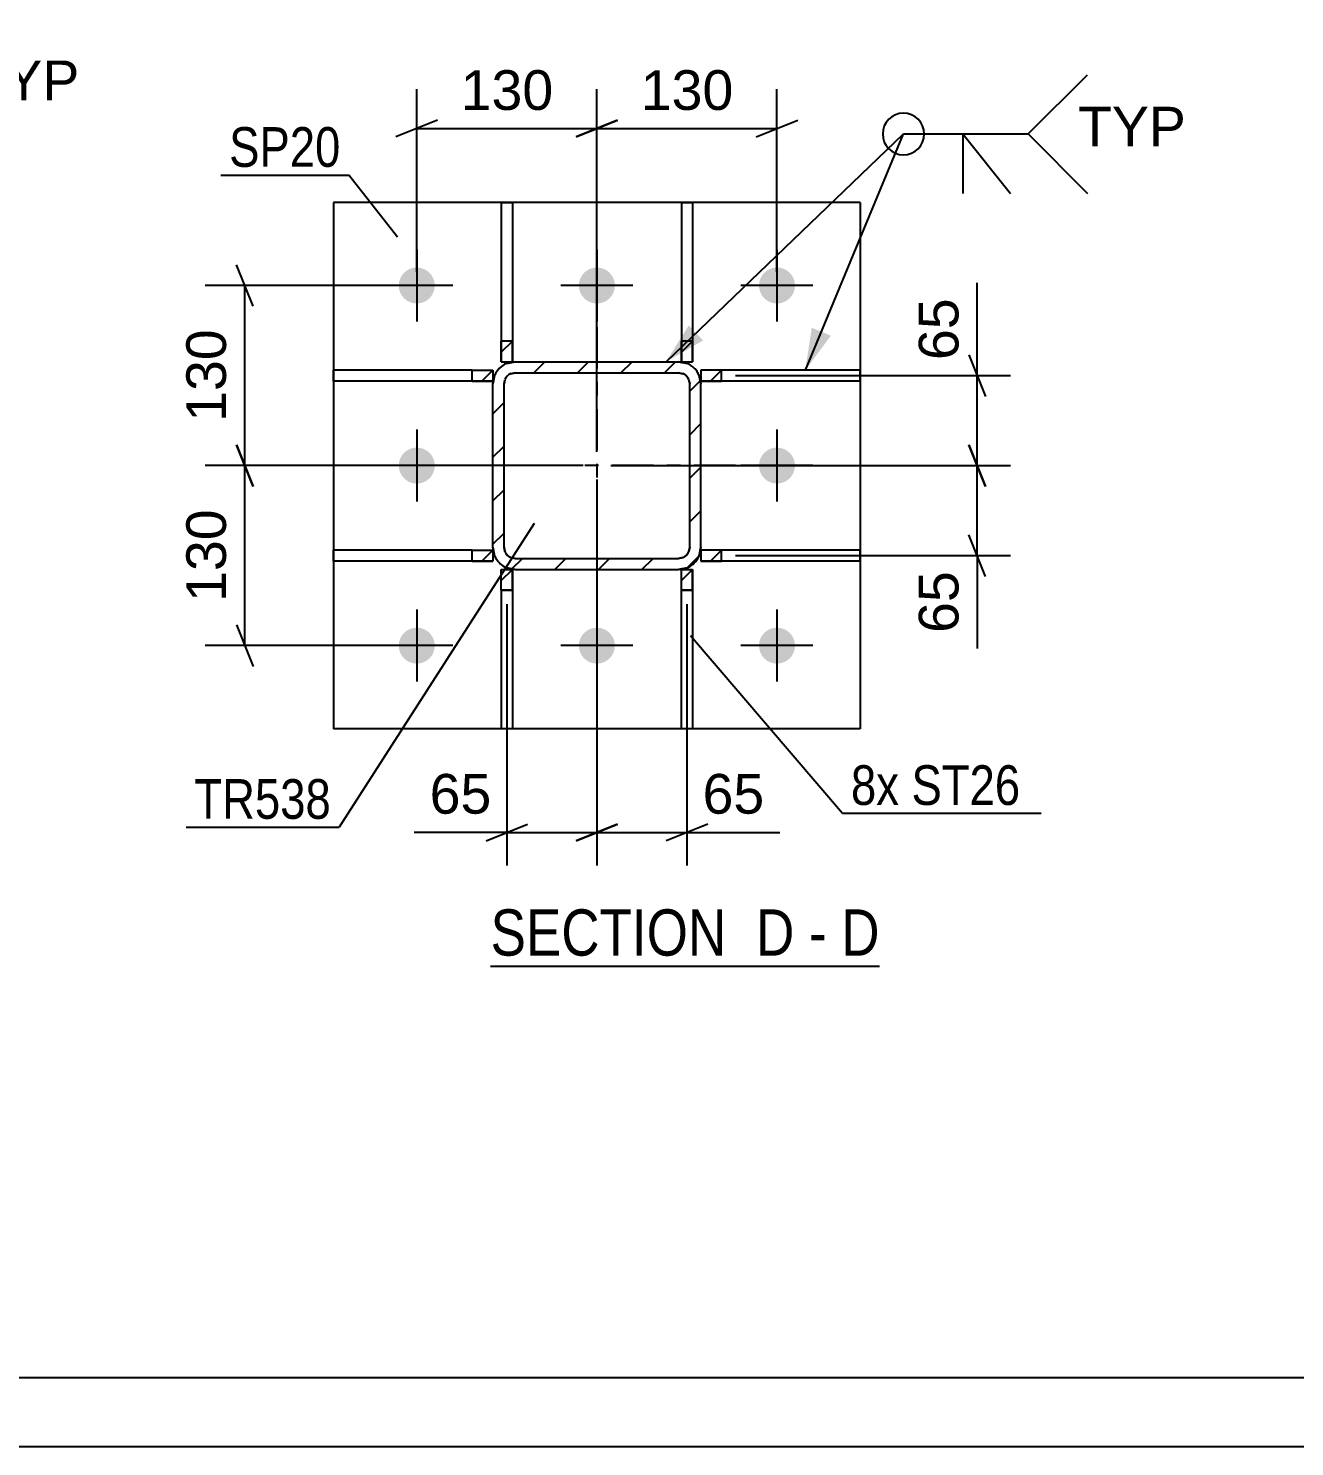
# Model space of a CAD drawing. Header units: millimetres. Extents: x -147 to 694, y -404 to 190.
# Drawn here: x -49.3 to 42.1, y -403.5 to -301.1 of the extents above; entities that cross this region are included whole.
import ezdxf

# ---------------------------------------------------------------- set-up
doc = ezdxf.new("R2010")
doc.units = ezdxf.units.MM
doc.linetypes.add('DXK_LINE_DOT2', pattern=[3.9198, 1.9599, -1.9599])
doc.linetypes.add('DXK_LINE_DOT3', pattern=[5.9187, 2.979, -0.9799, 0.9799, -0.9799])
doc.styles.add('Arial', font='ARIAL.TTF', dxfattribs={"height": 0.2})
doc.styles.add('Arial Narrow', font='ARIALN.TTF', dxfattribs={"height": 0.2})

# ---------------------------------------------------------------- blocks, each defined once
blk = doc.blocks.new('Unknown-318897192-1115')
at = {"color": 5, "linetype": 'Continuous'}
for p, q in [((-142.26, -398.51), (688.74, -398.51)), ((-147.26, -403.51), (693.74, -403.51))]:
    blk.add_line(p, q, dxfattribs=at)
blk = doc.blocks.new('Unknown-318897192-13 - 6614')
at = {"color": 6, "linetype": 'Continuous'}
blk.add_line((-15.9, -368.81), (12.17, -368.81), dxfattribs=at)
at = {"color": 0, "linetype": 'Continuous'}
for points in [[(2.21, -368.06), (2.21, -364.56), (-15.9, -364.56), (-15.9, -368.06)], [(6.03, -368.06), (6.03, -364.56), (3.26, -364.56), (3.26, -368.06)], [(8.36, -368.06), (8.36, -364.56), (7.08, -364.56), (7.08, -368.06)], [(12.17, -368.06), (12.17, -364.56), (9.41, -364.56), (9.41, -368.06)]]:
    blk.add_wipeout(points, dxfattribs=at)
at = {"color": 7, "linetype": 'Continuous', "style": 'Arial Narrow'}
for s, p in [('SECTION ', (-15.9, -368.06)), ('D', (3.26, -368.06)), ('D', (9.41, -368.06)), ('-', (7.08, -368.06))]:
    blk.add_text(s, height=3.34, dxfattribs=at).set_placement(p)
blk = doc.blocks.new('Part-318897192-6731 - 6614')
at = {"linetype": 'Continuous'}
h = blk.add_hatch(dxfattribs=at)
h.set_pattern_fill('', scale=0.7, style=0, pattern_type=0)
h.set_pattern_definition([(45, (-1.327, -323.6892), (-1.5715, 1.5715), [])])
h.paths.add_polyline_path([(-1.33, -325.18), (-1.33, -323.69), (-2.13, -323.69), (-2.13, -325.18)])
at = {"color": 2, "linetype": 'Continuous'}
for p, q in [((-2.13, -313.68), (-2.13, -323.69)), ((-2.13, -313.68), (-1.33, -313.68)), ((-1.33, -313.68), (-1.33, -323.69)), ((-2.13, -325.18), (-2.13, -323.69)), ((-1.33, -323.69), (-2.13, -323.69)), ((-1.33, -325.18), (-1.33, -323.69)), ((-2.13, -325.18), (-1.33, -325.18))]:
    blk.add_line(p, q, dxfattribs=at)
at = {"color": 7, "linetype": 'DXK_LINE_DOT2'}
for p, q in [((-2.13, -323.68), (-1.33, -323.68)), ((-2.13, -323.69), (-2.13, -325.18)), ((-1.33, -323.69), (-1.33, -325.18)), ((-2.13, -325.18), (-1.33, -325.18))]:
    blk.add_line(p, q, dxfattribs=at)
blk = doc.blocks.new('Part-318897192-6675 - 6614')
at = {"linetype": 'Continuous'}
h = blk.add_hatch(dxfattribs=at)
h.set_pattern_fill('', scale=0.7, style=0, pattern_type=0)
h.set_pattern_definition([(45, (0.7685, -338.7842), (-1.5715, 1.5715), [])])
h.paths.add_polyline_path([(0.77, -339.58), (0.77, -338.78), (-0.73, -338.78), (-0.73, -339.58)])
at = {"color": 7, "linetype": 'DXK_LINE_DOT2'}
for p, q in [((0.77, -338.78), (-0.73, -338.78)), ((-0.73, -338.78), (-0.73, -339.58)), ((0.77, -339.58), (0.77, -338.78)), ((0.77, -339.58), (-0.73, -339.58))]:
    blk.add_line(p, q, dxfattribs=at)
at = {"color": 2, "linetype": 'Continuous'}
for p, q in [((0.77, -338.78), (-0.73, -338.78)), ((-0.73, -338.78), (-0.73, -339.58)), ((10.77, -338.78), (0.77, -338.78)), ((0.77, -339.58), (0.77, -338.78)), ((10.77, -339.58), (10.77, -338.78)), ((-0.73, -339.58), (0.77, -339.58)), ((10.77, -339.58), (0.77, -339.58))]:
    blk.add_line(p, q, dxfattribs=at)
blk = doc.blocks.new('Part-318897192-6736 - 6614')
at = {"linetype": 'Continuous'}
h = blk.add_hatch(dxfattribs=at)
h.set_pattern_fill('', scale=0.7, style=0, pattern_type=0)
h.set_pattern_definition([(45, (-14.3264, -323.6892), (-1.5715, 1.5715), [])])
h.paths.add_polyline_path([(-14.33, -325.18), (-14.33, -323.69), (-15.13, -323.69), (-15.13, -325.18)])
at = {"color": 2, "linetype": 'Continuous'}
for p, q in [((-15.13, -313.68), (-15.13, -323.69)), ((-15.13, -313.68), (-14.33, -313.68)), ((-14.33, -313.68), (-14.33, -323.69)), ((-15.13, -325.18), (-15.13, -323.69)), ((-14.33, -323.69), (-15.13, -323.69)), ((-14.33, -325.18), (-14.33, -323.69)), ((-15.13, -325.18), (-14.33, -325.18))]:
    blk.add_line(p, q, dxfattribs=at)
at = {"color": 7, "linetype": 'DXK_LINE_DOT2'}
for p, q in [((-15.13, -323.68), (-14.33, -323.68)), ((-15.13, -323.69), (-15.13, -325.18)), ((-14.33, -323.69), (-14.33, -325.18)), ((-15.13, -325.18), (-14.33, -325.18))]:
    blk.add_line(p, q, dxfattribs=at)
blk = doc.blocks.new('Part-318897192-6696 - 6614')
at = {"linetype": 'Continuous'}
h = blk.add_hatch(dxfattribs=at)
h.set_pattern_fill('', scale=0.7, style=0, pattern_type=0)
h.set_pattern_definition([(45, (0.7685, -325.7842), (-1.5715, 1.5715), [])])
h.paths.add_polyline_path([(0.77, -326.58), (0.77, -325.78), (-0.73, -325.78), (-0.73, -326.58)])
at = {"color": 7, "linetype": 'DXK_LINE_DOT2'}
for p, q in [((0.77, -325.78), (-0.73, -325.78)), ((-0.73, -325.78), (-0.73, -326.58)), ((0.77, -326.58), (-0.73, -326.58)), ((0.77, -326.58), (0.77, -325.78))]:
    blk.add_line(p, q, dxfattribs=at)
at = {"color": 2, "linetype": 'Continuous'}
for p, q in [((0.77, -325.78), (-0.73, -325.78)), ((-0.73, -325.78), (-0.73, -326.58)), ((-0.73, -326.58), (0.77, -326.58)), ((10.77, -325.78), (0.77, -325.78)), ((0.77, -326.58), (0.77, -325.78)), ((10.77, -326.58), (0.77, -326.58)), ((10.77, -326.58), (10.77, -325.78))]:
    blk.add_line(p, q, dxfattribs=at)
blk = doc.blocks.new('Part-318897192-6706 - 6614')
at = {"linetype": 'Continuous'}
h = blk.add_hatch(dxfattribs=at)
h.set_pattern_fill('', scale=0.7, style=0, pattern_type=0)
h.set_pattern_definition([(45, (-1.327, -340.1842), (-1.5715, 1.5715), [])])
h.paths.add_polyline_path([(-1.33, -341.68), (-1.33, -340.18), (-2.13, -340.18), (-2.13, -341.68)])
at = {"color": 7, "linetype": 'DXK_LINE_DOT2'}
for p, q in [((-2.13, -341.68), (-2.13, -340.18)), ((-2.13, -340.18), (-1.33, -340.18)), ((-1.33, -341.68), (-1.33, -340.18)), ((-2.13, -341.68), (-1.33, -341.68))]:
    blk.add_line(p, q, dxfattribs=at)
at = {"color": 2, "linetype": 'Continuous'}
for p, q in [((-2.13, -341.68), (-2.13, -340.18)), ((-2.13, -340.18), (-1.33, -340.18)), ((-1.33, -340.18), (-1.33, -341.68)), ((-2.13, -351.68), (-2.13, -341.68)), ((-1.33, -341.68), (-2.13, -341.68)), ((-1.33, -341.68), (-1.33, -351.68)), ((-1.33, -351.68), (-2.13, -351.68))]:
    blk.add_line(p, q, dxfattribs=at)
blk = doc.blocks.new('Part-318897192-6711 - 6614')
at = {"linetype": 'Continuous'}
h = blk.add_hatch(dxfattribs=at)
h.set_pattern_fill('', scale=0.7, style=0, pattern_type=0)
h.set_pattern_definition([(45, (-14.3264, -340.1842), (-1.5715, 1.5715), [])])
h.paths.add_polyline_path([(-14.33, -341.68), (-14.33, -340.18), (-15.13, -340.18), (-15.13, -341.68)])
at = {"color": 7, "linetype": 'DXK_LINE_DOT2'}
for p, q in [((-15.13, -341.68), (-15.13, -340.18)), ((-15.13, -340.18), (-14.33, -340.18)), ((-14.33, -341.68), (-14.33, -340.18)), ((-15.13, -341.68), (-14.33, -341.68)), ((-15.13, -341.68), (-15.13, -341.68))]:
    blk.add_line(p, q, dxfattribs=at)
at = {"color": 2, "linetype": 'Continuous'}
for p, q in [((-15.13, -341.68), (-15.13, -340.18)), ((-15.13, -340.18), (-14.33, -340.18)), ((-14.33, -340.18), (-14.33, -341.68)), ((-15.13, -341.68), (-15.13, -351.68)), ((-14.33, -341.68), (-15.13, -341.68)), ((-14.33, -341.68), (-14.33, -351.68)), ((-14.33, -351.68), (-15.13, -351.68))]:
    blk.add_line(p, q, dxfattribs=at)
blk = doc.blocks.new('Part-318897192-6721 - 6614')
at = {"linetype": 'Continuous'}
h = blk.add_hatch(dxfattribs=at)
h.set_pattern_fill('', scale=0.7, style=0, pattern_type=0)
h.set_pattern_definition([(45, (-15.7267, -325.7842), (-1.5715, 1.5715), [])])
h.paths.add_polyline_path([(-15.73, -326.58), (-15.73, -325.78), (-17.22, -325.78), (-17.22, -326.58)])
at = {"color": 2, "linetype": 'Continuous'}
for p, q in [((-17.22, -325.78), (-27.23, -325.78)), ((-27.23, -326.58), (-27.23, -325.78)), ((-17.22, -326.58), (-27.23, -326.58)), ((-17.22, -325.78), (-15.73, -325.78)), ((-17.22, -326.58), (-17.22, -325.78)), ((-15.73, -326.58), (-17.22, -326.58)), ((-15.73, -325.78), (-15.73, -326.58))]:
    blk.add_line(p, q, dxfattribs=at)
at = {"color": 7, "linetype": 'DXK_LINE_DOT2'}
for p, q in [((-17.23, -326.58), (-17.23, -325.78)), ((-17.23, -325.78), (-17.22, -325.78)), ((-17.22, -325.78), (-15.73, -325.78)), ((-17.22, -326.58), (-15.73, -326.58)), ((-15.73, -325.78), (-15.73, -326.58))]:
    blk.add_line(p, q, dxfattribs=at)
blk = doc.blocks.new('Part-318897192-6726 - 6614')
at = {"linetype": 'Continuous'}
h = blk.add_hatch(dxfattribs=at)
h.set_pattern_fill('', scale=0.7, style=0, pattern_type=0)
h.set_pattern_definition([(45, (-15.7267, -338.7842), (-1.5715, 1.5715), [])])
h.paths.add_polyline_path([(-15.73, -339.58), (-15.73, -338.78), (-17.22, -338.78), (-17.22, -339.58)])
at = {"color": 2, "linetype": 'Continuous'}
for p, q in [((-17.22, -338.78), (-27.23, -338.78)), ((-27.23, -339.58), (-27.23, -338.78)), ((-17.22, -338.78), (-15.73, -338.78)), ((-17.22, -339.58), (-17.22, -338.78)), ((-15.73, -338.78), (-15.73, -339.58)), ((-17.22, -339.58), (-27.23, -339.58)), ((-15.73, -339.58), (-17.22, -339.58))]:
    blk.add_line(p, q, dxfattribs=at)
at = {"color": 7, "linetype": 'DXK_LINE_DOT2'}
for p, q in [((-17.23, -339.58), (-17.23, -338.78)), ((-17.23, -338.78), (-17.22, -338.78)), ((-17.22, -338.78), (-15.73, -338.78)), ((-15.73, -338.78), (-15.73, -339.58)), ((-17.22, -339.58), (-15.73, -339.58))]:
    blk.add_line(p, q, dxfattribs=at)
blk = doc.blocks.new('Bolt-318897192-6748 - 6614')
at = {"linetype": 'Continuous'}
for points in [[(-19.93, -319.68, -1), (-22.53, -319.68, -1)], [(-6.93, -319.68, -1), (-9.53, -319.68, -1)], [(6.07, -319.68, -1), (3.47, -319.68, -1)], [(-19.93, -332.68, -1), (-22.53, -332.68, -1)], [(6.07, -332.68, -1), (3.47, -332.68, -1)], [(-19.93, -345.68, -1), (-22.53, -345.68, -1)], [(-6.93, -345.68, -1), (-9.53, -345.68, -1)], [(6.07, -345.68, -1), (3.47, -345.68, -1)]]:
    blk.add_hatch(color=1, dxfattribs=at).paths.add_polyline_path(points)
at = {"color": 1, "linetype": 'Continuous'}
for p, q in [((-21.23, -317.08), (-21.23, -322.28)), ((-8.23, -317.08), (-8.23, -322.28)), ((4.77, -317.08), (4.77, -322.28)), ((-18.63, -319.68), (-23.83, -319.68)), ((-5.63, -319.68), (-10.83, -319.68)), ((7.37, -319.68), (2.17, -319.68)), ((-21.23, -330.08), (-21.23, -335.28)), ((4.77, -330.08), (4.77, -335.28)), ((-18.63, -332.68), (-23.83, -332.68)), ((7.37, -332.68), (2.17, -332.68)), ((-21.23, -343.08), (-21.23, -348.28)), ((-8.23, -343.08), (-8.23, -348.28)), ((4.77, -343.08), (4.77, -348.28)), ((-18.63, -345.68), (-23.83, -345.68)), ((-5.63, -345.68), (-10.83, -345.68)), ((7.37, -345.68), (2.17, -345.68))]:
    blk.add_line(p, q, dxfattribs=at)
blk = doc.blocks.new('Part-318897192-6783 - 6614')
at = {"color": 2, "linetype": 'Continuous'}
for p, q in [((10.77, -313.68), (-27.23, -313.68)), ((-27.23, -313.68), (-27.23, -351.68)), ((10.77, -313.68), (10.77, -351.68)), ((10.77, -351.68), (-27.23, -351.68))]:
    blk.add_line(p, q, dxfattribs=at)
blk = doc.blocks.new('Part-318897192-6799 - 6614')
at = {"linetype": 'Continuous'}
h = blk.add_hatch(dxfattribs=at)
h.set_pattern_fill('', scale=0.7, style=0, pattern_type=0)
h.set_pattern_definition([(45, (-1.7148, -340.0624), (-1.57154, 1.57154), [])])
h.paths.add_polyline_path([(-2.33, -340.18), (-1.71, -340.06), (-1.2, -339.72), (-0.85, -339.2), (-0.73, -338.58), (-0.73, -326.78), (-0.85, -326.17), (-1.2, -325.65), (-1.71, -325.31), (-2.33, -325.18), (-14.13, -325.18), (-14.74, -325.31), (-15.26, -325.65), (-15.61, -326.17), (-15.73, -326.78), (-15.73, -338.58), (-15.61, -339.2), (-15.26, -339.72), (-14.74, -340.06), (-14.13, -340.18)])
h.paths.add_polyline_path([(-14.13, -339.38), (-14.43, -339.32), (-14.69, -339.15), (-14.87, -338.89), (-14.93, -338.58), (-14.93, -326.78), (-14.87, -326.48), (-14.69, -326.22), (-14.43, -326.05), (-14.13, -325.98), (-2.33, -325.98), (-2.02, -326.05), (-1.76, -326.22), (-1.59, -326.48), (-1.53, -326.78), (-1.53, -338.58), (-1.59, -338.89), (-1.76, -339.15), (-2.02, -339.32), (-2.33, -339.38)])
at = {"color": 7, "linetype": 'DXK_LINE_DOT3'}
for p, q in [((-8.23, -322.68), (-8.23, -342.68)), ((1.77, -332.68), (-18.23, -332.68))]:
    blk.add_line(p, q, dxfattribs=at)
at = {"color": 7, "linetype": 'DXK_LINE_DOT2'}
for p, q in [((-14.74, -325.31), (-14.13, -325.18)), ((-14.13, -325.18), (-2.33, -325.18)), ((-2.33, -325.18), (-1.71, -325.31)), ((-15.73, -326.78), (-15.61, -326.17)), ((-14.87, -326.48), (-14.93, -326.78)), ((-14.13, -325.98), (-14.43, -326.05)), ((-14.13, -325.98), (-2.33, -325.98)), ((-2.02, -326.05), (-2.33, -325.98)), ((-1.53, -326.78), (-1.59, -326.48)), ((-0.85, -326.17), (-0.73, -326.78)), ((-15.73, -338.58), (-15.73, -326.78)), ((-14.93, -338.58), (-14.93, -326.78)), ((-1.53, -338.58), (-1.53, -326.78)), ((-0.73, -338.58), (-0.73, -326.78)), ((-15.61, -339.2), (-15.73, -338.58)), ((-14.93, -338.58), (-14.87, -338.89)), ((-1.59, -338.89), (-1.53, -338.58)), ((-0.73, -338.58), (-0.85, -339.2)), ((-14.43, -339.32), (-14.13, -339.38)), ((-14.13, -339.38), (-2.33, -339.38)), ((-2.33, -339.38), (-2.02, -339.32)), ((-14.13, -340.18), (-14.74, -340.06)), ((-14.13, -340.18), (-2.33, -340.18)), ((-1.71, -340.06), (-2.33, -340.18))]:
    blk.add_line(p, q, dxfattribs=at)
at = {"color": 2, "linetype": 'Continuous'}
for p, q in [((-14.13, -325.18), (-14.74, -325.31)), ((-14.13, -325.18), (-2.33, -325.18)), ((-1.71, -325.31), (-2.33, -325.18)), ((-15.61, -326.17), (-15.73, -326.78)), ((-14.93, -326.78), (-14.87, -326.48)), ((-14.43, -326.05), (-14.13, -325.98)), ((-14.13, -325.98), (-2.33, -325.98)), ((-2.33, -325.98), (-2.02, -326.05)), ((-1.59, -326.48), (-1.53, -326.78)), ((-0.73, -326.78), (-0.85, -326.17)), ((-15.73, -338.58), (-15.73, -326.78)), ((-14.93, -338.58), (-14.93, -326.78)), ((-1.53, -338.58), (-1.53, -326.78)), ((-0.73, -338.58), (-0.73, -326.78)), ((-15.73, -338.58), (-15.61, -339.2)), ((-14.87, -338.89), (-14.93, -338.58)), ((-1.53, -338.58), (-1.59, -338.89)), ((-0.85, -339.2), (-0.73, -338.58)), ((-14.13, -339.38), (-14.43, -339.32)), ((-14.13, -339.38), (-2.33, -339.38)), ((-2.02, -339.32), (-2.33, -339.38)), ((-14.74, -340.06), (-14.13, -340.18)), ((-14.13, -340.18), (-2.33, -340.18)), ((-2.33, -340.18), (-1.71, -340.06))]:
    blk.add_line(p, q, dxfattribs=at)
at = {"color": 7, "linetype": 'DXK_LINE_DOT2'}
for centre, radius, start, end in [((-14.13, -326.78), 1.6, 112.5, 157.5), ((-2.33, -326.78), 1.6, 22.5, 67.5), ((-14.13, -326.78), 0.8, 112.5, 157.5), ((-2.33, -326.78), 0.8, 22.5, 67.5), ((-14.13, -338.58), 0.8, 202.5, 247.5), ((-2.33, -338.58), 0.8, 292.5, 337.5), ((-14.13, -338.58), 1.6, 202.5, 247.5), ((-2.33, -338.58), 1.6, 292.5, 337.5)]:
    blk.add_arc(centre, radius, start, end, dxfattribs=at)
at = {"color": 2, "linetype": 'Continuous'}
for centre, radius, start, end in [((-14.13, -326.78), 1.6, 112.5, 157.5), ((-2.33, -326.78), 1.6, 22.5, 67.5), ((-14.13, -326.78), 0.8, 112.5, 157.5), ((-2.33, -326.78), 0.8, 22.5, 67.5), ((-14.13, -338.58), 0.8, 202.5, 247.5), ((-2.33, -338.58), 0.8, 292.5, 337.5), ((-14.13, -338.58), 1.6, 202.5, 247.5), ((-2.33, -338.58), 1.6, 292.5, 337.5)]:
    blk.add_arc(centre, radius, start, end, dxfattribs=at)
blk = doc.blocks.new('StraightDimension-318897192-6895 - 6614')
at = {"color": 7, "linetype": 'Continuous'}
for p, q in [((-21.23, -318.68), (-21.23, -305.5)), ((-8.23, -331.68), (-8.23, -305.5)), ((-19.73, -307.75), (-22.73, -308.95)), ((-9.73, -308.95), (-6.73, -307.75)), ((-21.23, -308.35), (-8.23, -308.35))]:
    blk.add_line(p, q, dxfattribs=at)
at = {"color": 0}
blk.add_wipeout([(-10.79, -307.6), (-10.79, -303.4), (-18.66, -303.4), (-18.66, -307.6)], dxfattribs=at)
at = {"color": 3, "style": 'Arial'}
blk.add_text('130', height=2.865, dxfattribs=at).set_placement((-18.06, -307))
blk = doc.blocks.new('StraightDimension-318897192-6931 - 6614')
at = {"color": 7, "linetype": 'Continuous'}
for p, q in [((-8.23, -333.68), (-8.23, -361.56)), ((-1.73, -342.68), (-1.73, -361.56)), ((-9.73, -359.76), (-6.73, -358.56)), ((-8.23, -359.16), (-1.73, -359.16)), ((-0.23, -358.56), (-3.23, -359.76)), ((-1.73, -359.16), (4.97, -359.16)), ((-1.73, -359.16), (4.97, -359.16))]:
    blk.add_line(p, q, dxfattribs=at)
at = {"color": 0}
blk.add_wipeout([(4.45, -358.41), (4.45, -354.21), (-1.2, -354.21), (-1.2, -358.41)], dxfattribs=at)
at = {"color": 3, "style": 'Arial'}
blk.add_text('65', height=2.865, dxfattribs=at).set_placement((-0.6, -357.81))
blk = doc.blocks.new('StraightDimension-318897192-6868 - 6614')
at = {"color": 7, "linetype": 'Continuous'}
for p, q in [((-33.05, -334.18), (-34.25, -331.18)), ((-9.23, -332.68), (-36.5, -332.68)), ((-33.65, -345.68), (-33.65, -332.68)), ((-34.25, -344.18), (-33.05, -347.18)), ((-22.23, -345.68), (-36.5, -345.68))]:
    blk.add_line(p, q, dxfattribs=at)
at = {"color": 0}
blk.add_wipeout([(-34.4, -335.25), (-38.6, -335.25), (-38.6, -343.12), (-34.4, -343.12)], dxfattribs=at)
at = {"color": 3, "style": 'Arial'}
blk.add_text('130', height=2.865, rotation=90.0002, dxfattribs=at).set_placement((-35, -342.52))
blk = doc.blocks.new('StraightDimension-318897192-6881 - 6614')
at = {"color": 7, "linetype": 'Continuous'}
for p, q in [((-33.05, -321.18), (-34.25, -318.18)), ((-22.23, -319.68), (-36.5, -319.68)), ((-33.65, -332.68), (-33.65, -319.68)), ((-34.25, -331.18), (-33.05, -334.18)), ((-9.23, -332.68), (-36.5, -332.68))]:
    blk.add_line(p, q, dxfattribs=at)
at = {"color": 0}
blk.add_wipeout([(-34.4, -322.25), (-38.6, -322.25), (-38.6, -330.12), (-34.4, -330.12)], dxfattribs=at)
at = {"color": 3, "style": 'Arial'}
blk.add_text('130', height=2.865, rotation=90.0002, dxfattribs=at).set_placement((-35, -329.52))
blk = doc.blocks.new('StraightDimension-318897192-6908 - 6614')
at = {"color": 7, "linetype": 'Continuous'}
for p, q in [((-8.23, -331.68), (-8.23, -305.5)), ((4.77, -318.68), (4.77, -305.5)), ((-6.73, -307.75), (-9.73, -308.95)), ((3.27, -308.95), (6.27, -307.75)), ((-8.23, -308.35), (4.77, -308.35))]:
    blk.add_line(p, q, dxfattribs=at)
at = {"color": 0}
blk.add_wipeout([(2.21, -307.6), (2.21, -303.4), (-5.66, -303.4), (-5.66, -307.6)], dxfattribs=at)
at = {"color": 3, "style": 'Arial'}
blk.add_text('130', height=2.865, dxfattribs=at).set_placement((-5.06, -307))
blk = doc.blocks.new('StraightDimension-318897192-6922 - 6614')
at = {"color": 7, "linetype": 'Continuous'}
for p, q in [((-8.23, -333.68), (-8.23, -361.56)), ((-14.73, -342.68), (-14.73, -361.56)), ((-14.73, -359.16), (-21.42, -359.16)), ((-14.73, -359.16), (-21.42, -359.16)), ((-16.23, -359.76), (-13.23, -358.56)), ((-14.73, -359.16), (-8.23, -359.16)), ((-6.73, -358.56), (-9.73, -359.76))]:
    blk.add_line(p, q, dxfattribs=at)
at = {"color": 0}
blk.add_wipeout([(-15.25, -358.41), (-15.25, -354.21), (-20.9, -354.21), (-20.9, -358.41)], dxfattribs=at)
at = {"color": 3, "style": 'Arial'}
blk.add_text('65', height=2.865, dxfattribs=at).set_placement((-20.3, -357.81))
blk = doc.blocks.new('StraightDimension-318897192-6941 - 6614')
at = {"color": 7, "linetype": 'Continuous'}
for p, q in [((19.22, -326.18), (19.22, -319.49)), ((19.22, -326.18), (19.22, -319.49)), ((18.62, -324.68), (19.82, -327.68)), ((1.77, -326.18), (21.62, -326.18)), ((19.22, -332.68), (19.22, -326.18)), ((19.82, -334.18), (18.62, -331.18)), ((-7.23, -332.68), (21.62, -332.68))]:
    blk.add_line(p, q, dxfattribs=at)
at = {"color": 0}
blk.add_wipeout([(18.47, -320.01), (14.27, -320.01), (14.27, -325.66), (18.47, -325.66)], dxfattribs=at)
at = {"color": 3, "style": 'Arial'}
blk.add_text('65', height=2.865, rotation=90.0002, dxfattribs=at).set_placement((17.87, -325.06))
blk = doc.blocks.new('StraightDimension-318897192-6950 - 6614')
at = {"color": 7, "linetype": 'Continuous'}
for p, q in [((18.62, -331.18), (19.82, -334.18)), ((-7.23, -332.68), (21.62, -332.68)), ((19.22, -339.18), (19.22, -332.68)), ((19.82, -340.68), (18.62, -337.68)), ((1.77, -339.18), (21.62, -339.18)), ((19.22, -339.18), (19.22, -345.88)), ((19.22, -339.18), (19.22, -345.88))]:
    blk.add_line(p, q, dxfattribs=at)
at = {"color": 0}
blk.add_wipeout([(18.47, -339.71), (14.27, -339.71), (14.27, -345.36), (18.47, -345.36)], dxfattribs=at)
at = {"color": 3, "style": 'Arial'}
blk.add_text('65', height=2.865, rotation=90.0002, dxfattribs=at).set_placement((17.87, -344.76))
blk = doc.blocks.new('Mark-318897192-6795 - 6614')
at = {"color": 30, "linetype": 'Continuous'}
for p in [(-12.75, -336.86), (-37.88, -358.78)]:
    blk.add_line(p, (-26.82, -358.78), dxfattribs=at)
at = {"color": 0}
blk.add_wipeout([(-27.42, -358.18), (-27.42, -355.18), (-37.28, -355.18), (-37.28, -358.18)], dxfattribs=at)
blk.add_wipeout([(-27.42, -358.18), (-27.42, -355.18), (-37.28, -355.18), (-37.28, -358.18)], dxfattribs=at)
at = {"color": 3, "style": 'Arial Narrow'}
blk.add_text('TR538', height=2.863, dxfattribs=at).set_placement((-37.28, -358.18))
blk = doc.blocks.new('MarkSet-318897192-6970 - 6614')
at = {"color": 30, "linetype": 'Continuous'}
for p, q in [((-1.47, -344.94), (9.51, -357.78)), ((9.51, -357.78), (23.84, -357.78))]:
    blk.add_line(p, q, dxfattribs=at)
at = {"color": 0}
for points in [[(13.58, -357.18), (13.58, -354.18), (10.11, -354.18), (10.11, -357.18)], [(22.34, -357.18), (22.34, -354.18), (14.48, -354.18), (14.48, -357.18)]]:
    blk.add_wipeout(points, dxfattribs=at)
for points in [[(13.58, -357.18), (13.58, -354.18), (10.11, -354.18), (10.11, -357.18)], [(22.34, -357.18), (22.34, -354.18), (14.48, -354.18), (14.48, -357.18)]]:
    blk.add_wipeout(points, dxfattribs=at)
at = {"color": 3, "style": 'Arial Narrow'}
for s, p in [('8x', (10.11, -357.18)), ('ST26', (14.48, -357.18))]:
    blk.add_text(s, height=2.863, dxfattribs=at).set_placement(p)
blk = doc.blocks.new('Mark-318897192-6779 - 6614')
at = {"color": 30, "linetype": 'Continuous'}
for p in [(-35.37, -311.71), (-22.61, -316.19)]:
    blk.add_line(p, (-26.13, -311.71), dxfattribs=at)
at = {"color": 0}
blk.add_wipeout([(-26.73, -311.11), (-26.73, -308.11), (-34.77, -308.11), (-34.77, -311.11)], dxfattribs=at)
blk.add_wipeout([(-26.73, -311.11), (-26.73, -308.11), (-34.77, -308.11), (-34.77, -311.11)], dxfattribs=at)
at = {"color": 3, "style": 'Arial Narrow'}
blk.add_text('SP20', height=2.863, dxfattribs=at).set_placement((-34.77, -311.11))
blk = doc.blocks.new('WeldMark-318897192-19523 - 6614')
at = {"linetype": 'Continuous'}
for points in [[(-0.56, -323.65), (-3.24, -325.18), (-1.6, -322.57)], [(8.66, -323.3), (6.82, -325.78), (7.28, -322.73)]]:
    blk.add_hatch(color=30, dxfattribs=at).paths.add_polyline_path(points)
at = {"color": 30, "linetype": 'Continuous'}
for p, q in [((-3.24, -325.18), (13.9, -308.74)), ((6.82, -325.78), (13.9, -308.74)), ((13.9, -308.74), (22.9, -308.74))]:
    blk.add_line(p, q, dxfattribs=at)
at = {"color": 3, "linetype": 'Continuous'}
for q in [(21.62, -313.03), (18.19, -313.03)]:
    blk.add_line((18.19, -308.74), q, dxfattribs=at)
for start, end in [(90, 270), (270, 90)]:
    blk.add_arc((13.9, -308.74), 1.5, start, end, dxfattribs=at)
at = {"color": 0, "linetype": 'Continuous'}
blk.add_wipeout([(34.28, -309.64), (34.28, -306.64), (26.5, -306.64), (26.5, -309.64)], dxfattribs=at)
blk.add_wipeout([(34.28, -309.64), (34.28, -306.64), (26.5, -306.64), (26.5, -309.64)], dxfattribs=at)
at = {"color": 3, "linetype": 'Continuous'}
for q in [(27.19, -304.46), (27.19, -313.03)]:
    blk.add_line((22.9, -308.74), q, dxfattribs=at)
at = {"color": 3, "linetype": 'Continuous', "style": 'Arial'}
blk.add_text('TYP', height=2.865, dxfattribs=at).set_placement((26.5, -309.64))
blk = doc.blocks.new('WeldMark-318897192-6551 - 6184')
at = {"linetype": 'Continuous'}
for points in [[(-81.48, -322.42), (-84.11, -324.05), (-82.55, -321.37)], [(-75.86, -335.08), (-77.58, -337.65), (-77.27, -334.57)]]:
    blk.add_hatch(color=30, dxfattribs=at).paths.add_polyline_path(points)
at = {"color": 30, "linetype": 'Continuous'}
for p, q in [((-84.11, -324.05), (-65.97, -305.4)), ((-77.58, -337.65), (-65.97, -305.4)), ((-65.97, -305.4), (-56.97, -305.4))]:
    blk.add_line(p, q, dxfattribs=at)
at = {"color": 3, "linetype": 'Continuous'}
for q in [(-58.25, -309.69), (-61.68, -309.69)]:
    blk.add_line((-61.68, -305.4), q, dxfattribs=at)
for start, end in [(90, 270), (270, 90)]:
    blk.add_arc((-65.97, -305.4), 1.5, start, end, dxfattribs=at)
at = {"color": 0, "linetype": 'Continuous'}
blk.add_wipeout([(-45.59, -306.3), (-45.59, -303.3), (-53.37, -303.3), (-53.37, -306.3)], dxfattribs=at)
blk.add_wipeout([(-45.59, -306.3), (-45.59, -303.3), (-53.37, -303.3), (-53.37, -306.3)], dxfattribs=at)
at = {"color": 3, "linetype": 'Continuous'}
for q in [(-52.68, -301.11), (-52.68, -309.69)]:
    blk.add_line((-56.97, -305.4), q, dxfattribs=at)
at = {"color": 3, "linetype": 'Continuous', "style": 'Arial'}
blk.add_text('TYP', height=2.865, dxfattribs=at).set_placement((-53.37, -306.3))

msp = doc.modelspace()

# ---------------------------------------------------------------- block references
for name in ['Unknown-318897192-1115', 'Part-318897192-6783 - 6614', 'Part-318897192-6736 - 6614', 'Part-318897192-6731 - 6614', 'Bolt-318897192-6748 - 6614', 'Part-318897192-6799 - 6614', 'Part-318897192-6721 - 6614', 'Part-318897192-6696 - 6614', 'Part-318897192-6726 - 6614', 'Part-318897192-6675 - 6614', 'Part-318897192-6711 - 6614', 'Part-318897192-6706 - 6614']:
    msp.add_blockref(name, (0, 0))

# ---------------------------------------------------------------- next in the draw order: block references
for name in ['WeldMark-318897192-6551 - 6184', 'StraightDimension-318897192-6895 - 6614', 'StraightDimension-318897192-6931 - 6614', 'Unknown-318897192-13 - 6614']:
    msp.add_blockref(name, (0, 0))

# ---------------------------------------------------------------- next in the draw order: block references
for name in ['Mark-318897192-6779 - 6614', 'StraightDimension-318897192-6868 - 6614']:
    msp.add_blockref(name, (0, 0))

# ---------------------------------------------------------------- next in the draw order: block references
msp.add_blockref('StraightDimension-318897192-6881 - 6614', (0, 0))

# ---------------------------------------------------------------- next in the draw order: block references
for name in ['StraightDimension-318897192-6908 - 6614', 'StraightDimension-318897192-6922 - 6614']:
    msp.add_blockref(name, (0, 0))

# ---------------------------------------------------------------- next in the draw order: block references
for name in ['StraightDimension-318897192-6941 - 6614', 'Mark-318897192-6795 - 6614']:
    msp.add_blockref(name, (0, 0))

# ---------------------------------------------------------------- next in the draw order: block references
for name in ['WeldMark-318897192-19523 - 6614', 'StraightDimension-318897192-6950 - 6614']:
    msp.add_blockref(name, (0, 0))

# ---------------------------------------------------------------- next in the draw order: block references
msp.add_blockref('MarkSet-318897192-6970 - 6614', (0, 0))

doc.saveas('drawing.dxf')
